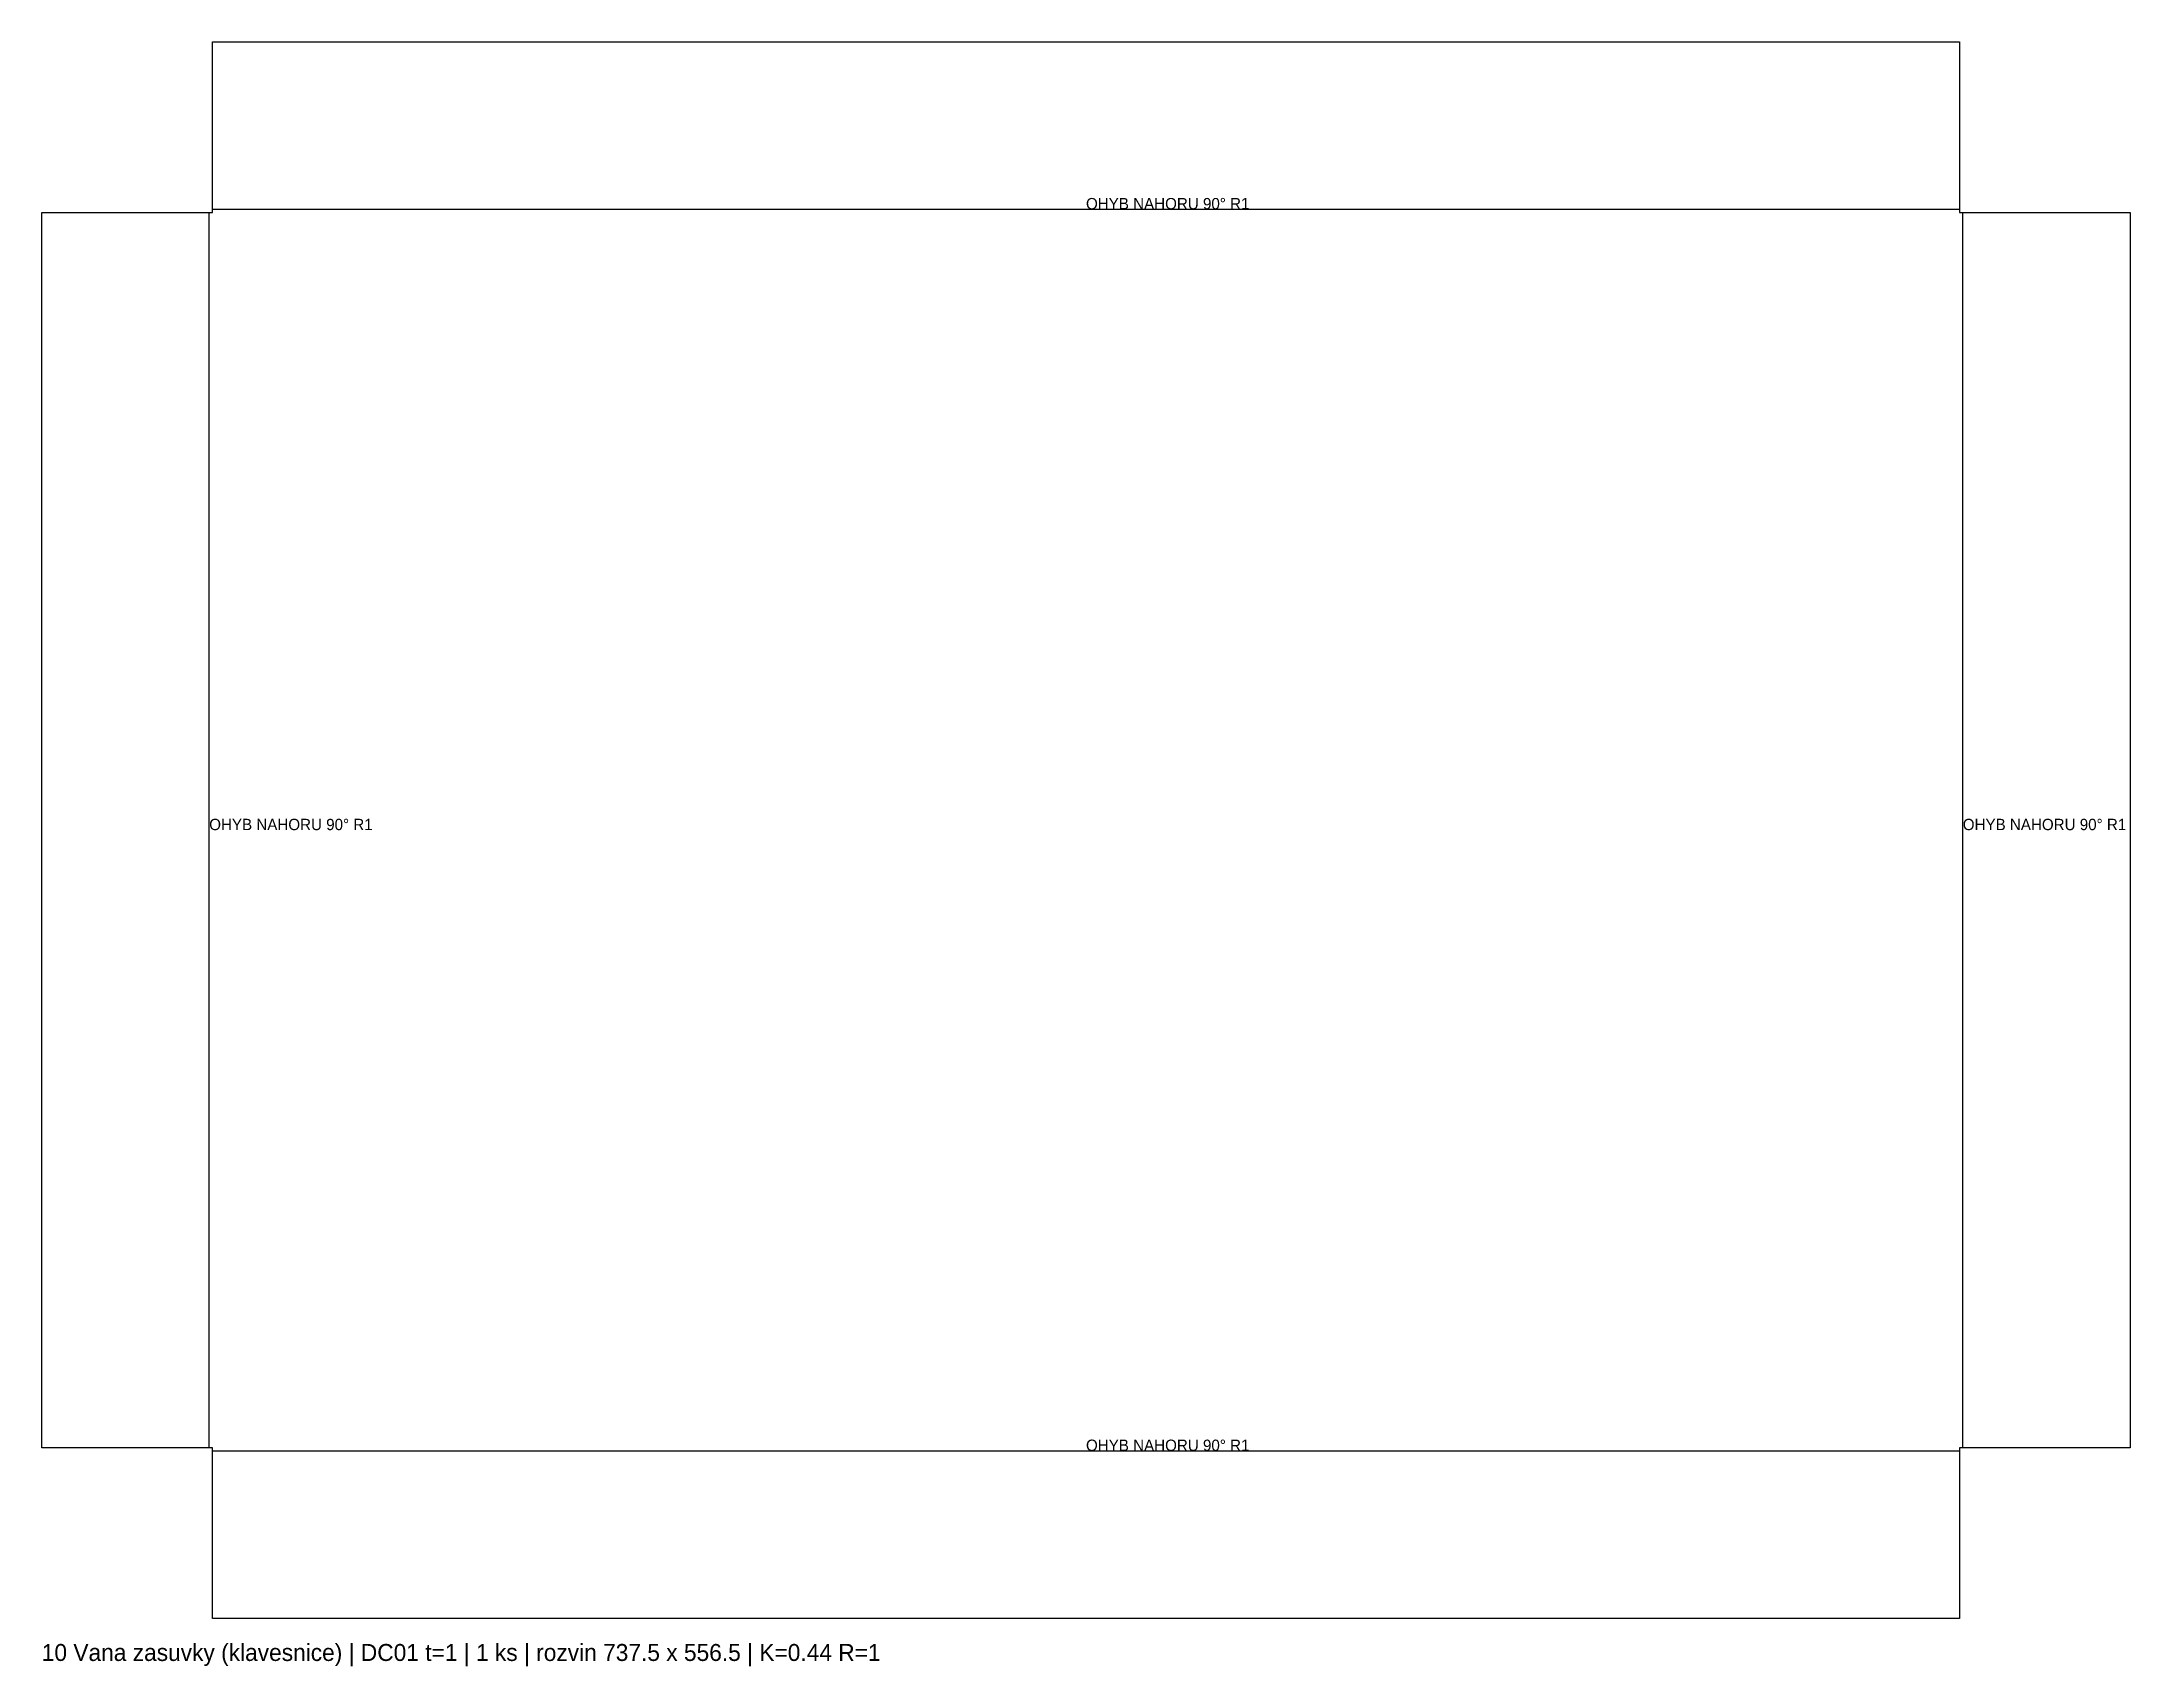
# Model space of a CAD drawing. Header units: millimetres. Extents: x 0 to 738, y -17 to 557.
import ezdxf

# ---------------------------------------------------------------- set-up
doc = ezdxf.new("R2010")
doc.units = ezdxf.units.MM
for name, color, linetype in [('BEND', 1, 'Continuous'), ('CUT', 7, 'CONTINUOUS'), ('TEXT', 3, 'CONTINUOUS')]:
    doc.layers.add(name, color=color, linetype=linetype)

msp = doc.modelspace()

# ---------------------------------------------------------------- linework, layer by layer
at = {"layer": 'BEND'}
for p, q in [((59.13, 60.26), (59.13, 496.26)), ((60.26, 497.39), (677.26, 497.39)), ((678.39, 60.26), (678.39, 496.26)), ((60.26, 59.13), (677.26, 59.13))]:
    msp.add_line(p, q, dxfattribs=at)
at = {"layer": 'CUT'}
for p, q in [((60.26, 496.26), (60.26, 556.52)), ((60.26, 556.52), (677.26, 556.52)), ((677.26, 556.52), (677.26, 496.26)), ((0, 496.26), (60.26, 496.26)), ((0, 60.26), (0, 496.26)), ((677.26, 496.26), (737.52, 496.26)), ((737.52, 496.26), (737.52, 60.26)), ((60.26, 60.26), (0, 60.26)), ((60.26, 0), (60.26, 60.26)), ((737.52, 60.26), (677.26, 60.26)), ((677.26, 60.26), (677.26, 0)), ((677.26, 0), (60.26, 0))]:
    msp.add_line(p, q, dxfattribs=at)

# ---------------------------------------------------------------- texts
at = {"layer": 'TEXT'}
for s, height, p in [('OHYB NAHORU 90° R1', 4, (368.76, 497.39)), ('OHYB NAHORU 90° R1', 4, (59.13, 278.26)), ('OHYB NAHORU 90° R1', 4, (678.39, 278.26)), ('OHYB NAHORU 90° R1', 4, (368.76, 59.13)), ('10 Vana zasuvky (klavesnice) | DC01 t=1 | 1 ks | rozvin 737.5 x 556.5 | K=0.44 R=1', 6, (0, -15))]:
    msp.add_text(s, height=height, dxfattribs=at).set_placement(p)

doc.saveas('drawing.dxf')
